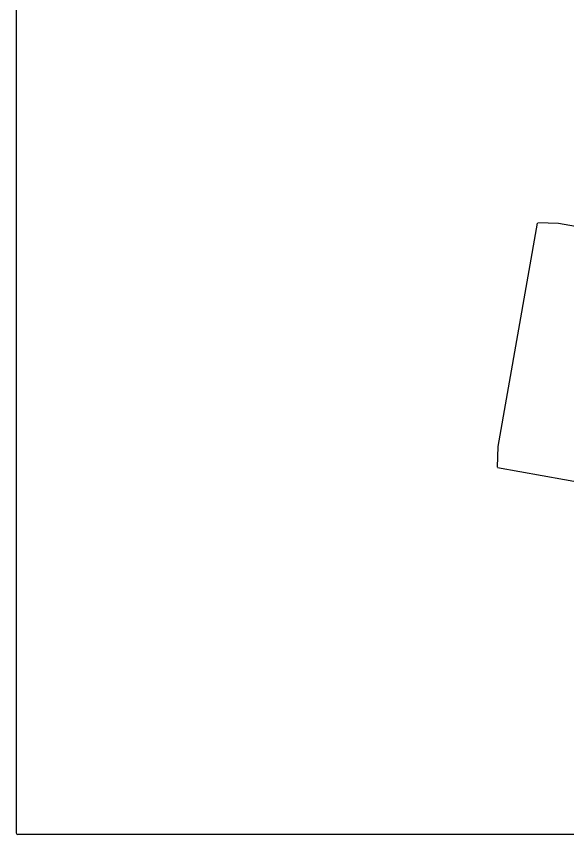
# Model space of a CAD drawing. Header units: metres. Extents: x -353 to 1688, y -477 to 135.
# Drawn here: x 538.851 to 539.285, y -153.436 to -152.792 of the extents above; entities that cross this region are included whole.
import ezdxf

# ---------------------------------------------------------------- set-up
doc = ezdxf.new("R2010")
doc.units = ezdxf.units.M
doc.header["$MEASUREMENT"] = 0
doc.layers.add('Edges', color=7, linetype='Continuous')
doc.layers.add('FURNITURE', color=130, linetype='Continuous', plot=False)

# ---------------------------------------------------------------- blocks, each defined once
blk = doc.blocks.new('c table')
at = {"layer": 'Edges'}
for p, q in [((837.00397, 429.96418), (837.43759, 429.96418)), ((837.43814, 429.96393), (837.43759, 429.96418)), ((837.43814, 429.96393), (837.43833, 429.96316)), ((837.43833, 429.96316), (837.43833, 429.47199)), ((837.15471, 429.7479), (837.05961, 429.76467)), ((837.15461, 429.7354), (837.15501, 429.74754)), ((837.13142, 429.60386), (837.15461, 429.7354)), ((837.02381, 429.62073), (837.11891, 429.60396)), ((837.11891, 429.60396), (837.13106, 429.60357))]:
    blk.add_line(p, q, dxfattribs=at)

msp = doc.modelspace()

# ---------------------------------------------------------------- block references
at = {"layer": 'FURNITURE', "xscale": 1.335102431208862, "yscale": 1.335102431208862, "zscale": 1.335102431208862, "rotation": 180}
msp.add_blockref('c table', (1656.91734, 420.61029), dxfattribs=at)

doc.saveas('drawing.dxf')
